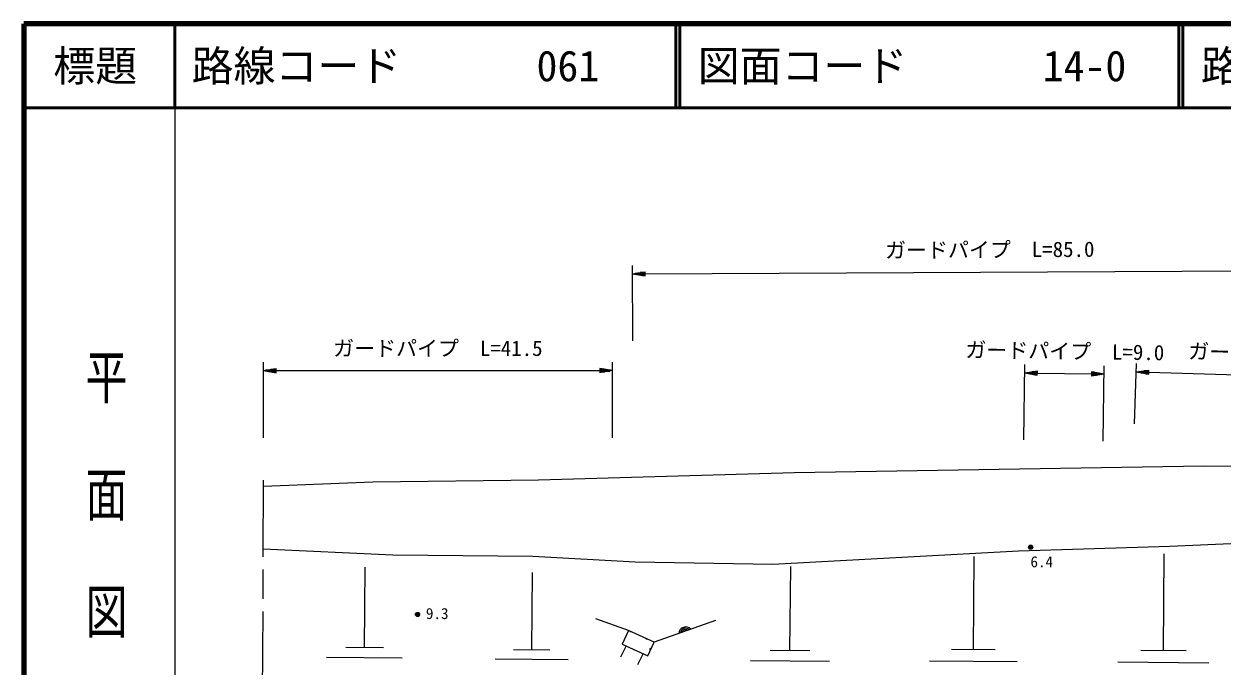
# Model space of a CAD drawing. Units: millimetres, scale not verified. Extents: x 40000 to 680000, y 20000 to 380000.
# Drawn here: x 40000 to 182916, y 303404 to 380000 of the extents above; entities that cross this region are included whole.
import ezdxf
from ezdxf.enums import TextEntityAlignment as Align

# ---------------------------------------------------------------- set-up
doc = ezdxf.new("R2010")
doc.units = ezdxf.units.MM
doc.header["$LTSCALE"] = 1000
doc.linetypes.add('CHAIN', pattern=[18.5, 12, -1.5, 3.5, -1.5])
for name, color, linetype, lineweight in [('M-BGD', 7, 'Continuous', 13), ('M-BMK', 2, 'CHAIN', 13), ('M-STR-HTXT', 7, 'Continuous', 13), ('M-TTL', 2, 'Continuous', 140), ('M-TTL-BAND', 7, 'Continuous', 13), ('M-TTL-LINE', 7, 'Continuous', 50)]:
    doc.layers.add(name, color=color, linetype=linetype, lineweight=lineweight)
doc.layers.add('M-TTL-TXT', color=7, linetype='Continuous')
doc.styles.add('@ＭＳ ゴシック', font='')
doc.styles.add('ＭＳ ゴシック', font='')
doc.styles.get('@ＭＳ ゴシック').set_extended_font_data('@MS Gothic')
doc.styles.get('ＭＳ ゴシック').set_extended_font_data('MS Gothic')

msp = doc.modelspace()

# ---------------------------------------------------------------- linework, layer by layer
at = {"layer": 'M-BGD'}
for p, q in [((153257, 305341), (153354, 316475)), ((175928, 305250), (176028, 316808)), ((80632, 305591), (80715, 315217)), ((100577, 305326), (100657, 314582)), ((131378, 305255), (131465, 315292)), ((112120, 307660), (108227, 309031)), ((122502, 308829), (115157, 306270)), ((85134, 304348), (76109, 304426)), ((82888, 305571), (78376, 305610)), ((102747, 305307), (98408, 305345)), ((111821, 305820), (111152, 304478)), ((113855, 304889), (113185, 303547)), ((133731, 305235), (129026, 305275)), ((155867, 305318), (150648, 305363)), ((178637, 305227), (173219, 305274)), ((104906, 304131), (96228, 304206)), ((136072, 303960), (126662, 304041)), ((158465, 303904), (148026, 303994)), ((181333, 303759), (170498, 303853))]:
    msp.add_line(p, q, dxfattribs=at)
for points in [[(68587, 324852), (81610, 325379), (101382, 325612), (131910, 326496), (180752, 327288), (195744, 327125)], [(68551, 317379), (83984, 316663), (100684, 316493), (112914, 315825), (129334, 315577), (158636, 317160), (176701, 317703), (193991, 318479), (203396, 318402), (221058, 317331), (228725, 317362), (248156, 318184), (265569, 318448), (278327, 318976), (296082, 319333), (301607, 319038), (313992, 317765), (325974, 316943), (330878, 316415), (335938, 315453), (344753, 313435)]]:
    msp.add_lwpolyline(points, dxfattribs=at)
msp.add_lwpolyline([(111372, 306026), (114409, 304636), (115157, 306270), (112120, 307660)], close=True, dxfattribs=at)
for centre, radius in [((160093, 317582), 250), ((160093, 317582), 204), ((160093, 317582), 159), ((160093, 317582), 114), ((160093, 317582), 68.2), ((160093, 317582), 22.7), ((86950, 309556), 250), ((86950, 309556), 204), ((86950, 309556), 159), ((86950, 309556), 114), ((86950, 309556), 68.2), ((86950, 309556), 22.7)]:
    msp.add_circle(centre, radius, dxfattribs=at)
for centre, radius, start, end in [((112360, 307673), 150, 203.56551, 287.25425), ((118932, 307254), 812, 41.82609, 176.58636), ((118932, 307254), 650, 47.94187, 170.47057), ((118932, 307254), 488, 59.07456, 159.33788), ((118932, 307254), 325, 93.26385, 125.14859), ((114288, 306791), 150, 203.56551, 287.25425), ((114812, 305385), 150, 86.57169, 224.24807)]:
    msp.add_arc(centre, radius, start, end, dxfattribs=at)
at = {"layer": 'M-BMK'}
msp.add_line((68459, 297916), (68590, 325559), dxfattribs=at)
at = {"layer": 'M-STR-HTXT'}
for p, q in [((112637, 342191), (112592, 351191)), ((112597, 350191), (114095, 350448)), ((112597, 350191), (114097, 350198)), ((112597, 350191), (114098, 349948)), ((114096, 350248), (112896, 350242)), ((114097, 350148), (112897, 350142)), ((113196, 350294), (114096, 350298)), ((114096, 350348), (113496, 350345)), ((113796, 350397), (114096, 350398)), ((114098, 349948), (114095, 350448)), ((114097, 350198), (196345, 350614)), ((113197, 350094), (114097, 350098)), ((114097, 350048), (113497, 350045)), ((113798, 349997), (114098, 349998)), ((68566, 330644), (68566, 339644)), ((68566, 338644), (70066, 338894)), ((69166, 338744), (70066, 338744)), ((70066, 338794), (69466, 338794)), ((69766, 338844), (70066, 338844)), ((70066, 338394), (70066, 338894)), ((110186, 338644), (108686, 338894)), ((108686, 338894), (108686, 338394)), ((108986, 338844), (108686, 338844)), ((108686, 338794), (109286, 338794)), ((109586, 338744), (108686, 338744)), ((110186, 330644), (110186, 339644)), ((159262, 330374), (159399, 339373)), ((168734, 330231), (168871, 339230)), ((172493, 332311), (172701, 339506)), ((172672, 338506), (174179, 338713)), ((174164, 338213), (174179, 338713)), ((68566, 338644), (70066, 338394)), ((68566, 338644), (70066, 338644)), ((70066, 338694), (68866, 338694)), ((70066, 338594), (68866, 338594)), ((69166, 338544), (70066, 338544)), ((70066, 338494), (69466, 338494)), ((69766, 338444), (70066, 338444)), ((70066, 338644), (108686, 338644)), ((108686, 338694), (109886, 338694)), ((110186, 338644), (108686, 338394)), ((110186, 338644), (108686, 338644)), ((108686, 338594), (109886, 338594)), ((109586, 338544), (108686, 338544)), ((108686, 338494), (109286, 338494)), ((108986, 338444), (108686, 338444)), ((159383, 338373), (160887, 338601)), ((159383, 338373), (160880, 338101)), ((159383, 338373), (160883, 338351)), ((160883, 338301), (159683, 338319)), ((160884, 338401), (159684, 338419)), ((159982, 338264), (160882, 338251)), ((159985, 338464), (160885, 338451)), ((160881, 338201), (160281, 338210)), ((160886, 338501), (160286, 338510)), ((160580, 338155), (160880, 338151)), ((160586, 338555), (160886, 338551)), ((160880, 338101), (160887, 338601)), ((160883, 338351), (167356, 338253)), ((167359, 338503), (167352, 338003)), ((168856, 338230), (167352, 338003)), ((167353, 338103), (167953, 338094)), ((167653, 338048), (167353, 338053)), ((168254, 338139), (167354, 338153)), ((167355, 338203), (168555, 338185)), ((167356, 338303), (168556, 338285)), ((168856, 338230), (167356, 338253)), ((168257, 338339), (167357, 338353)), ((167358, 338403), (167958, 338394)), ((168856, 338230), (167359, 338503)), ((167659, 338448), (167359, 338453)), ((172672, 338506), (174164, 338213)), ((172672, 338506), (174172, 338463)), ((174170, 338413), (172971, 338447)), ((174173, 338513), (172974, 338547)), ((173269, 338389), (174169, 338363)), ((173275, 338589), (174174, 338563)), ((174167, 338313), (173568, 338330)), ((174176, 338613), (173576, 338630)), ((173866, 338271), (174166, 338263)), ((173878, 338671), (174177, 338663)), ((174172, 338463), (208415, 337473))]:
    msp.add_line(p, q, dxfattribs=at)
at = {"layer": 'M-TTL'}
for p, q in [((40000, 380000), (40000, 20000)), ((680000, 380000), (40000, 380000))]:
    msp.add_line(p, q, dxfattribs=at)
at = {"layer": 'M-TTL-BAND'}
msp.add_line((58000, 370000), (58000, 20000), dxfattribs=at)
at = {"layer": 'M-TTL-LINE'}
for p, q in [((58000, 380000), (58000, 370000)), ((117750, 380000), (117750, 370000)), ((118250, 380000), (118250, 370000)), ((177750, 380000), (177750, 370000)), ((178250, 380000), (178250, 370000)), ((40000, 370000), (680000, 370000))]:
    msp.add_line(p, q, dxfattribs=at)

# ---------------------------------------------------------------- texts
at = {"layer": 'M-BGD', "style": 'ＭＳ ゴシック'}
for s, p in [('6.4', (160063, 314793)), ('9.3', (87951, 308614))]:
    msp.add_text(s, height=1320, dxfattribs=at).set_placement(p, align=Align.BOTTOM_LEFT)
at = {"layer": 'M-STR-HTXT', "style": 'ＭＳ ゴシック'}
for s, rotation, p in [('ガードパイプ  L=85.0', 0.289, (155215, 351606)), ('ガードパイプ  L=9.0', 359.132, (164138, 339502)), ('ガードパイプ  L=36.0', 358.345, (191328, 339167))]:
    msp.add_text(s, height=1833, rotation=rotation, dxfattribs=at).set_placement(p, align=Align.BOTTOM_CENTER)
msp.add_text('ガードパイプ  L=41.5', height=1833, dxfattribs=at).set_placement((89376, 339844), align=Align.BOTTOM_CENTER)
at = {"layer": 'M-TTL-BAND', "style": '@ＭＳ ゴシック', "width": 1.4}
msp.add_text('平  面  図', height=3666, rotation=270, dxfattribs=at).set_placement((49777, 306475), align=Align.MIDDLE_RIGHT)
at = {"layer": 'M-TTL-TXT', "style": 'ＭＳ ゴシック'}
msp.add_text('標題', height=3666, dxfattribs=at).set_placement((48500, 375000), align=Align.MIDDLE_CENTER)
for s, p in [('路線コード', (60000, 375000)), ('路 線 名', (180380, 375000)), ('061', (101142, 375000)), ('図面コード', (120380, 375000)), ('14-0', (161521, 375000))]:
    msp.add_text(s, height=3666, dxfattribs=at).set_placement(p, align=Align.MIDDLE_LEFT)

doc.saveas('drawing.dxf')
